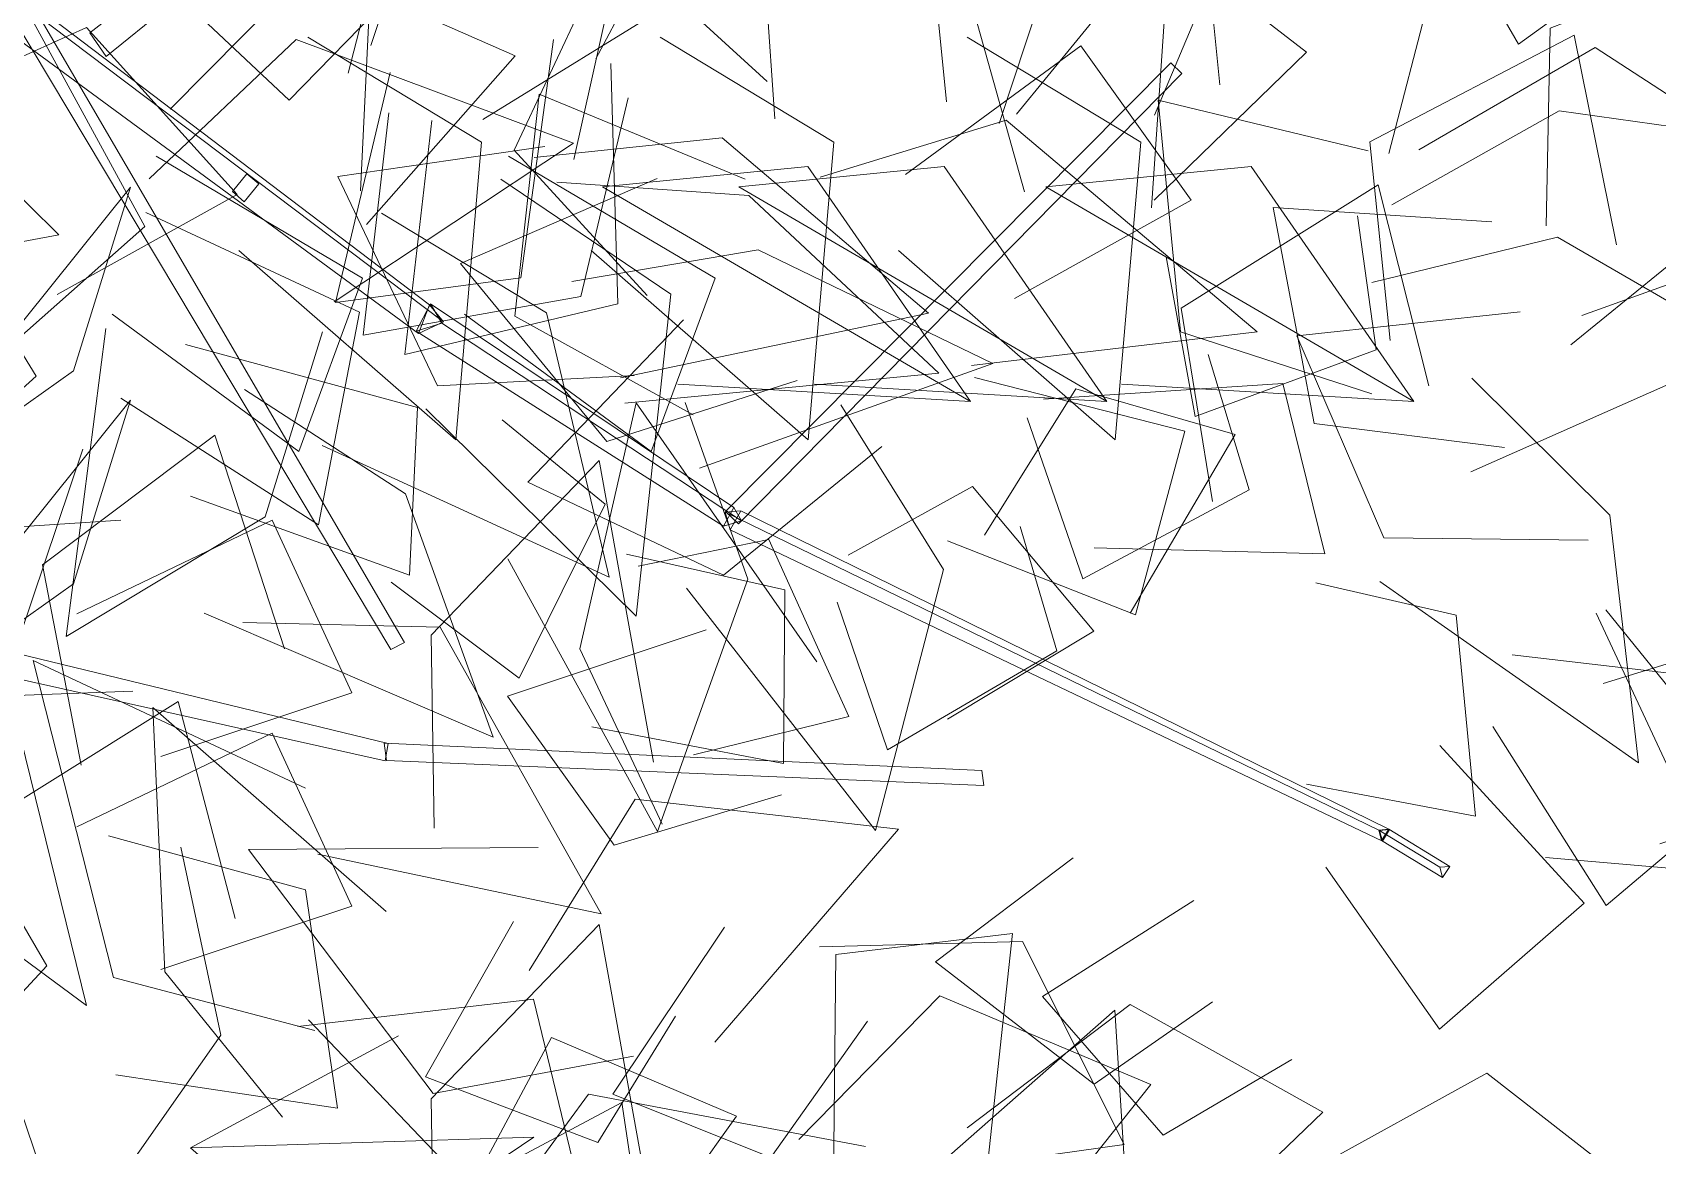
# Model space of a CAD drawing. Extents: x -191 to -12, y -149 to 43.
# Drawn here: x -90.3 to -38.1, y -107.7 to -71.9 of the extents above; entities that cross this region are included whole.
import ezdxf

# ---------------------------------------------------------------- set-up
doc = ezdxf.new("R2010")
doc.units = 0
doc.header["$LTSCALE"] = 96
doc.header["$MEASUREMENT"] = 0
doc.layers.add('A-FURN-MAIN-0', color=94, linetype='Continuous', lineweight=5)
doc.layers.add('A-FURN-MAIN-1', color=42, linetype='Continuous', lineweight=5)

msp = doc.modelspace()

# ---------------------------------------------------------------- linework, layer by layer
at = {"layer": 'A-FURN-MAIN-0'}
for points, invisible_edges in [([(-80.135, -73.225, 289.101), (-78.51, -66.971, 287.383), (-69.572, -62.795, 291.153)], 12), ([(-80.135, -73.225, 289.101), (-69.572, -62.795, 291.153), (-73.3, -71.594, 292.569)], 9), ([(-80.135, -73.225, 289.101), (-78.51, -66.971, 287.383), (-69.572, -62.795, 291.153)], 12), ([(-80.135, -73.225, 289.101), (-69.572, -62.795, 291.153), (-73.3, -71.594, 292.569)], 9), ([(-41.661, -63.297, 162.856), (-42.552, -72.293, 155.787), (-45.68, -66.864, 160.11)], 9), ([(-41.661, -63.297, 162.856), (-42.552, -72.293, 155.787), (-45.68, -66.864, 160.11)], 9), ([(-41.661, -63.297, 162.856), (-37.525, -68.661, 159.111), (-42.552, -72.293, 155.787)], 12), ([(-41.661, -63.297, 162.856), (-37.525, -68.661, 159.111), (-42.552, -72.293, 155.787)], 12), ([(-79.4, -72.34, 280.389), (-77.323, -66.066, 281.403), (-67.75, -64.462, 285.565)], 12), ([(-79.4, -72.34, 280.389), (-67.75, -64.462, 285.565), (-72.181, -72.771, 283.409)], 9), ([(-79.4, -72.34, 280.389), (-77.323, -66.066, 281.403), (-67.75, -64.462, 285.565)], 12), ([(-79.4, -72.34, 280.389), (-67.75, -64.462, 285.565), (-72.181, -72.771, 283.409)], 9), ([(-58.414, -77.035, 252.464), (-60.173, -70.763, 253.972), (-53.065, -64.418, 258.528)], 12), ([(-58.414, -77.035, 252.464), (-60.173, -70.763, 253.972), (-53.065, -64.418, 258.528)], 12), ([(-58.414, -77.035, 252.464), (-53.065, -64.418, 258.528), (-52.143, -73.599, 255.669)], 9), ([(-58.414, -77.035, 252.464), (-53.065, -64.418, 258.528), (-52.143, -73.599, 255.669)], 9), ([(-54.338, -77.55, 170.973), (-53.883, -70.951, 171.952), (-44.319, -66.568, 172.867)], 12), ([(-54.338, -77.55, 170.973), (-44.319, -66.568, 172.867), (-46.708, -75.807, 171.366)], 9), ([(-54.338, -77.55, 170.973), (-53.883, -70.951, 171.952), (-44.319, -66.568, 172.867)], 12), ([(-54.338, -77.55, 170.973), (-44.319, -66.568, 172.867), (-46.708, -75.807, 171.366)], 9), ([(-79.733, -77.004, 294.048), (-79.428, -70.588, 295.904), (-70.913, -67.183, 301.142)], 12), ([(-79.733, -77.004, 294.048), (-70.913, -67.183, 301.142), (-72.88, -75.997, 297.712)], 9), ([(-79.733, -77.004, 294.048), (-79.428, -70.588, 295.904), (-70.913, -67.183, 301.142)], 12), ([(-79.733, -77.004, 294.048), (-70.913, -67.183, 301.142), (-72.88, -75.997, 297.712)], 9), ([(-66.429, -74.694, 169.486), (-66.789, -69.378, 166.901), (-61.538, -67.77, 162.896)], 12), ([(-66.429, -74.694, 169.486), (-66.789, -69.378, 166.901), (-61.538, -67.77, 162.896)], 12), ([(-66.429, -74.694, 169.486), (-61.538, -67.77, 162.896), (-60.921, -74.15, 165.878)], 9), ([(-66.429, -74.694, 169.486), (-61.538, -67.77, 162.896), (-60.921, -74.15, 165.878)], 9), ([(-59.223, -74.846, 166.055), (-56.815, -67.499, 166.417), (-51.285, -67.581, 162.066)], 12), ([(-59.223, -74.846, 166.055), (-56.815, -67.499, 166.417), (-51.285, -67.581, 162.066)], 12), ([(-59.223, -74.846, 166.055), (-51.285, -67.581, 162.066), (-54.232, -74.574, 162.673)], 9), ([(-59.223, -74.846, 166.055), (-51.285, -67.581, 162.066), (-54.232, -74.574, 162.673)], 9), ([(-76.98, -68.932, 212.369), (-82.03, -74.098, 209.591), (-86.381, -70.002, 205.874)], 12), ([(-76.98, -68.932, 212.369), (-82.03, -74.098, 209.591), (-86.381, -70.002, 205.874)], 12), ([(-70.529, -80.373, 174.616), (-74.801, -75.706, 176.351), (-71.637, -68.961, 176.927)], 12), ([(-70.529, -80.373, 174.616), (-74.801, -75.706, 176.351), (-71.637, -68.961, 176.927)], 12), ([(-70.529, -80.373, 174.616), (-71.637, -68.961, 176.927), (-66.678, -73.492, 174.263)], 9), ([(-70.529, -80.373, 174.616), (-71.637, -68.961, 176.927), (-66.678, -73.492, 174.263)], 9), ([(-58.664, -74.544, 151.251), (-54.062, -68.913, 148.603), (-49.356, -72.551, 144.842)], 12), ([(-58.664, -74.544, 151.251), (-54.062, -68.913, 148.603), (-49.356, -72.551, 144.842)], 12), ([(-41.658, -78.131, 176.58), (-41.531, -71.781, 178.226), (-34.585, -69.112, 178.915)], 12), ([(-41.658, -78.131, 176.58), (-34.585, -69.112, 178.915), (-34.103, -75.854, 176.358)], 9), ([(-41.658, -78.131, 176.58), (-41.531, -71.781, 178.226), (-34.585, -69.112, 178.915)], 12), ([(-41.658, -78.131, 176.58), (-34.585, -69.112, 178.915), (-34.103, -75.854, 176.358)], 9), ([(-85.845, -74.384, 268.356), (-81.304, -69.791, 267.204), (-74.767, -72.674, 265.014)], 12), ([(-85.845, -74.384, 268.356), (-81.304, -69.791, 267.204), (-74.767, -72.674, 265.014)], 12), ([(-82.468, -71.635, 295.625), (-67.669, -69.697, 296.965), (-75.804, -74.714, 298.367)], 9), ([(-82.468, -71.635, 295.625), (-67.669, -69.697, 296.965), (-75.804, -74.714, 298.367)], 9), ([(-90.354, -71.381, 295.865), (-86.659, -78.15, 296.518), (-91.845, -82.746, 295.289)], 12), ([(-90.354, -71.381, 295.865), (-86.659, -78.15, 296.518), (-91.845, -82.746, 295.289)], 12), ([(-93.676, -74.089, 267.368), (-88.528, -71.766, 264.029), (-83.7, -77.122, 262.067)], 12), ([(-93.676, -74.089, 267.368), (-88.528, -71.766, 264.029), (-83.7, -77.122, 262.067)], 12), ([(-46.668, -81.817, 172.863), (-47.323, -75.438, 174.248), (-40.76, -72.011, 175.261)], 12), ([(-46.668, -81.817, 172.863), (-47.323, -75.438, 174.248), (-40.76, -72.011, 175.261)], 12), ([(-46.668, -81.817, 172.863), (-40.76, -72.011, 175.261), (-39.398, -78.747, 173.023)], 9), ([(-46.668, -81.817, 172.863), (-40.76, -72.011, 175.261), (-39.398, -78.747, 173.023)], 9), ([(-101.932, -74.314, 153.597), (-95.833, -72.109, 155.223), (-89.419, -78.425, 160.744)], 12), ([(-101.932, -74.314, 153.597), (-95.833, -72.109, 155.223), (-89.419, -78.425, 160.744)], 12), ([(-86.525, -76.627, 148.118), (-81.795, -72.15, 149.632), (-72.89, -75.48, 154.23)], 12), ([(-86.525, -76.627, 148.118), (-81.795, -72.15, 149.632), (-72.89, -75.48, 154.23)], 12), ([(-81.427, -72.078, 214.647), (-76.672, -85, 220.561), (-83.638, -78.927, 217.749)], 9), ([(-81.427, -72.078, 214.647), (-76.672, -85, 220.561), (-83.638, -78.927, 217.749)], 9), ([(-81.427, -72.078, 214.647), (-75.847, -75.446, 216.138), (-76.672, -85, 220.561)], 12), ([(-81.427, -72.078, 214.647), (-75.847, -75.446, 216.138), (-76.672, -85, 220.561)], 12), ([(-73.54, -72.143, 183.985), (-74.582, -79.806, 184.291), (-80.533, -80.597, 180.621)], 12), ([(-73.54, -72.143, 183.985), (-80.533, -80.597, 180.621), (-78.786, -73.21, 181.198)], 9), ([(-73.54, -72.143, 183.985), (-74.582, -79.806, 184.291), (-80.533, -80.597, 180.621)], 12), ([(-73.54, -72.143, 183.985), (-80.533, -80.597, 180.621), (-78.786, -73.21, 181.198)], 9), ([(-70.112, -72.078, 193.118), (-65.357, -85, 199.031), (-72.323, -78.927, 196.219)], 9), ([(-70.112, -72.078, 193.118), (-65.357, -85, 199.031), (-72.323, -78.927, 196.219)], 9), ([(-70.112, -72.078, 193.118), (-64.532, -75.446, 194.609), (-65.357, -85, 199.031)], 12), ([(-70.112, -72.078, 193.118), (-64.532, -75.446, 194.609), (-65.357, -85, 199.031)], 12), ([(-60.251, -72.078, 277.532), (-55.496, -85, 283.445), (-62.461, -78.927, 280.633)], 9), ([(-60.251, -72.078, 277.532), (-55.496, -85, 283.445), (-62.461, -78.927, 280.633)], 9), ([(-62.237, -76.481, 142.662), (-56.608, -72.347, 139.325), (-53.06, -77.312, 135.821)], 12), ([(-62.237, -76.481, 142.662), (-56.608, -72.347, 139.325), (-53.06, -77.312, 135.821)], 12), ([(-60.251, -72.078, 277.532), (-54.671, -75.446, 279.023), (-55.496, -85, 283.445)], 12), ([(-60.251, -72.078, 277.532), (-54.671, -75.446, 279.023), (-55.496, -85, 283.445)], 12), ([(-45.746, -75.695, 165.773), (-40.089, -72.404, 167.14), (-31.736, -77.835, 170.642)], 12), ([(-45.746, -75.695, 165.773), (-40.089, -72.404, 167.14), (-31.736, -77.835, 170.642)], 12), ([(-85.845, -74.384, 268.356), (-74.767, -72.674, 265.014), (-79.544, -78.085, 265.372)], 9), ([(-85.845, -74.384, 268.356), (-74.767, -72.674, 265.014), (-79.544, -78.085, 265.372)], 9), ([(-71.697, -72.919, 172.94), (-71.469, -80.639, 172.44), (-78.308, -82.263, 172.114)], 12), ([(-71.697, -72.919, 172.94), (-78.308, -82.263, 172.114), (-77.448, -74.748, 172.972)], 9), ([(-71.697, -72.919, 172.94), (-71.469, -80.639, 172.44), (-78.308, -82.263, 172.114)], 12), ([(-71.697, -72.919, 172.94), (-78.308, -82.263, 172.114), (-77.448, -74.748, 172.972)], 9), ([(-58.664, -74.544, 151.251), (-49.356, -72.551, 144.842), (-54.249, -77.313, 148.208)], 9), ([(-58.664, -74.544, 151.251), (-49.356, -72.551, 144.842), (-54.249, -77.313, 148.208)], 9), ([(-93.676, -74.089, 267.368), (-83.7, -77.122, 262.067), (-89.474, -80.336, 264.994)], 9), ([(-93.676, -74.089, 267.368), (-83.7, -77.122, 262.067), (-89.474, -80.336, 264.994)], 9), ([(-71.144, -74.022, 174.32), (-72.657, -80.404, 174.509), (-79.652, -81.648, 176.826)], 12), ([(-71.144, -74.022, 174.32), (-79.652, -81.648, 176.826), (-78.823, -74.508, 176.082)], 9), ([(-71.144, -74.022, 174.32), (-72.657, -80.404, 174.509), (-79.652, -81.648, 176.826)], 12), ([(-71.144, -74.022, 174.32), (-79.652, -81.648, 176.826), (-78.823, -74.508, 176.082)], 9), ([(-69.048, -84.202, 183.478), (-74.779, -81.033, 183.876), (-74.001, -73.906, 185.985)], 12), ([(-69.048, -84.202, 183.478), (-74.779, -81.033, 183.876), (-74.001, -73.906, 185.985)], 12), ([(-69.048, -84.202, 183.478), (-74.001, -73.906, 185.985), (-67.385, -76.632, 184.976)], 9), ([(-69.048, -84.202, 183.478), (-74.001, -73.906, 185.985), (-67.385, -76.632, 184.976)], 9), ([(-47.255, -83.528, 175.286), (-53.406, -81.533, 176.396), (-54.118, -74.098, 176.177)], 12), ([(-47.255, -83.528, 175.286), (-54.118, -74.098, 176.177), (-47.378, -75.72, 174.134)], 9), ([(-47.255, -83.528, 175.286), (-53.406, -81.533, 176.396), (-54.118, -74.098, 176.177)], 12), ([(-47.255, -83.528, 175.286), (-54.118, -74.098, 176.177), (-47.378, -75.72, 174.134)], 9), ([(-101.932, -74.314, 153.597), (-89.419, -78.425, 160.744), (-98.388, -80.073, 157.556)], 9), ([(-101.932, -74.314, 153.597), (-89.419, -78.425, 160.744), (-98.388, -80.073, 157.556)], 9), ([(-46.612, -77.459, 187.386), (-41.244, -74.442, 188.487), (-33.032, -75.589, 185.765)], 12), ([(-46.612, -77.459, 187.386), (-41.244, -74.442, 188.487), (-33.032, -75.589, 185.765)], 12), ([(-64.972, -76.572, 171.007), (-58.999, -74.74, 168.625), (-50.944, -81.541, 169.248)], 12), ([(-64.972, -76.572, 171.007), (-58.999, -74.74, 168.625), (-50.944, -81.541, 169.248)], 12), ([(-86.525, -76.627, 148.118), (-72.89, -75.48, 154.23), (-80.579, -80.573, 151.357)], 9), ([(-86.525, -76.627, 148.118), (-72.89, -75.48, 154.23), (-80.579, -80.573, 151.357)], 9), ([(-70.943, -82.934, 145.781), (-80.466, -76.548, 148.094), (-73.814, -75.589, 145.439)], 9), ([(-70.943, -82.934, 145.781), (-80.466, -76.548, 148.094), (-73.814, -75.589, 145.439)], 9), ([(-74.159, -75.942, 292.837), (-68.125, -75.311, 294.361), (-61.498, -80.935, 295.14)], 12), ([(-74.159, -75.942, 292.837), (-68.125, -75.311, 294.361), (-61.498, -80.935, 295.14)], 12), ([(-46.612, -77.459, 187.386), (-33.032, -75.589, 185.765), (-40.87, -81.95, 184.816)], 9), ([(-46.612, -77.459, 187.386), (-33.032, -75.589, 185.765), (-40.87, -81.95, 184.816)], 9), ([(-86.296, -75.89, 278.923), (-81.712, -85.383, 274.388), (-87.705, -80.97, 275.986)], 9), ([(-86.296, -75.89, 278.923), (-81.712, -85.383, 274.388), (-87.705, -80.97, 275.986)], 9), ([(-86.296, -75.89, 278.923), (-79.665, -79.81, 278.166), (-81.712, -85.383, 274.388)], 12), ([(-86.296, -75.89, 278.923), (-79.665, -79.81, 278.166), (-81.712, -85.383, 274.388)], 12), ([(-74.981, -75.89, 257.394), (-70.397, -85.383, 252.859), (-76.39, -80.97, 254.456)], 9), ([(-74.981, -75.89, 257.394), (-70.397, -85.383, 252.859), (-76.39, -80.97, 254.456)], 9), ([(-74.981, -75.89, 257.394), (-68.35, -79.81, 256.636), (-70.397, -85.383, 252.859)], 12), ([(-74.981, -75.89, 257.394), (-68.35, -79.81, 256.636), (-70.397, -85.383, 252.859)], 12), ([(-74.159, -75.942, 292.837), (-61.498, -80.935, 295.14), (-71.381, -83.016, 294.245)], 9), ([(-74.159, -75.942, 292.837), (-61.498, -80.935, 295.14), (-71.381, -83.016, 294.245)], 9), ([(-45.746, -75.695, 165.773), (-31.736, -77.835, 170.642), (-40.512, -81.017, 168.159)], 9), ([(-45.746, -75.695, 165.773), (-31.736, -77.835, 170.642), (-40.512, -81.017, 168.159)], 9), ([(-94.171, -76.396, 146.17), (-90.152, -82.964, 145.382), (-94.348, -86.721, 141.163)], 12), ([(-94.171, -76.396, 146.17), (-90.152, -82.964, 145.382), (-94.348, -86.721, 141.163)], 12), ([(-70.943, -82.934, 145.781), (-77.264, -83.274, 147.509), (-80.466, -76.548, 148.094)], 12), ([(-70.943, -82.934, 145.781), (-77.264, -83.274, 147.509), (-80.466, -76.548, 148.094)], 12), ([(-75.231, -76.629, 212.449), (-70.887, -90.668, 215.381), (-77.635, -84.009, 213.53)], 9), ([(-75.231, -76.629, 212.449), (-70.887, -90.668, 215.381), (-77.635, -84.009, 213.53)], 9), ([(-65.713, -83.103, 153.312), (-76.523, -79.337, 155.714), (-70.205, -76.615, 153.502)], 9), ([(-65.713, -83.103, 153.312), (-76.523, -79.337, 155.714), (-70.205, -76.615, 153.502)], 9), ([(-75.231, -76.629, 212.449), (-69.772, -80.324, 213.569), (-70.887, -90.668, 215.381)], 12), ([(-75.231, -76.629, 212.449), (-69.772, -80.324, 213.569), (-70.887, -90.668, 215.381)], 12), ([(-71.963, -76.875, 252.501), (-65.369, -76.223, 253.397), (-60.15, -83.775, 258.617)], 12), ([(-71.963, -76.875, 252.501), (-65.369, -76.223, 253.397), (-60.15, -83.775, 258.617)], 12), ([(-67.583, -76.875, 186.089), (-60.989, -76.223, 186.984), (-55.77, -83.775, 192.205)], 12), ([(-67.583, -76.875, 186.089), (-60.989, -76.223, 186.984), (-55.77, -83.775, 192.205)], 12), ([(-64.972, -76.572, 171.007), (-50.944, -81.541, 169.248), (-60.111, -82.621, 172.098)], 9), ([(-64.972, -76.572, 171.007), (-50.944, -81.541, 169.248), (-60.111, -82.621, 172.098)], 9), ([(-62.237, -76.481, 142.662), (-53.06, -77.312, 135.821), (-58.734, -80.471, 139.792)], 9), ([(-62.237, -76.481, 142.662), (-53.06, -77.312, 135.821), (-58.734, -80.471, 139.792)], 9), ([(-57.722, -76.875, 270.502), (-51.128, -76.223, 271.398), (-45.909, -83.775, 276.619)], 12), ([(-57.722, -76.875, 270.502), (-51.128, -76.223, 271.398), (-45.909, -83.775, 276.619)], 12), ([(-87.116, -76.889, 215.888), (-88.948, -82.784, 216.899), (-95.687, -87.557, 214.077)], 12), ([(-87.116, -76.889, 215.888), (-95.687, -87.557, 214.077), (-94.361, -77.537, 213.271)], 8), ([(-87.116, -76.889, 215.888), (-88.948, -82.784, 216.899), (-95.687, -87.557, 214.077)], 12), ([(-87.116, -76.889, 215.888), (-95.687, -87.557, 214.077), (-94.361, -77.537, 213.271)], 8), ([(-73.432, -76.734, 281.846), (-67.262, -77.154, 282.788), (-61.166, -82.866, 280.263)], 12), ([(-73.432, -76.734, 281.846), (-61.166, -82.866, 280.263), (-71.243, -83.828, 279.69)], 9), ([(-73.432, -76.734, 281.846), (-67.262, -77.154, 282.788), (-61.166, -82.866, 280.263)], 12), ([(-73.432, -76.734, 281.846), (-61.166, -82.866, 280.263), (-71.243, -83.828, 279.69)], 9), ([(-71.963, -76.875, 252.501), (-60.15, -83.775, 258.617), (-69.539, -83.215, 256.417)], 8), ([(-71.963, -76.875, 252.501), (-60.15, -83.775, 258.617), (-69.539, -83.215, 256.417)], 8), ([(-67.583, -76.875, 186.089), (-55.77, -83.775, 192.205), (-65.159, -83.215, 190.005)], 8), ([(-67.583, -76.875, 186.089), (-55.77, -83.775, 192.205), (-65.159, -83.215, 190.005)], 8), ([(-57.722, -76.875, 270.502), (-45.909, -83.775, 276.619), (-55.298, -83.215, 274.419)], 8), ([(-57.722, -76.875, 270.502), (-45.909, -83.775, 276.619), (-55.298, -83.215, 274.419)], 8), ([(-52.375, -86.984, 165.555), (-53.383, -80.774, 167.417), (-47.058, -76.816, 167.827)], 12), ([(-52.375, -86.984, 165.555), (-53.383, -80.774, 167.417), (-47.058, -76.816, 167.827)], 12), ([(-52.375, -86.984, 165.555), (-47.058, -76.816, 167.827), (-45.431, -83.269, 165.01)], 9), ([(-52.375, -86.984, 165.555), (-47.058, -76.816, 167.827), (-45.431, -83.269, 165.01)], 9), ([(-86.629, -77.704, 288.817), (-81.078, -87.734, 289.363), (-87.431, -83.667, 288.342)], 9), ([(-86.629, -77.704, 288.817), (-81.078, -87.734, 289.363), (-87.431, -83.667, 288.342)], 9), ([(-86.629, -77.704, 288.817), (-79.765, -80.901, 290.419), (-81.078, -87.734, 289.363)], 12), ([(-86.629, -77.704, 288.817), (-79.765, -80.901, 290.419), (-81.078, -87.734, 289.363)], 12), ([(-79.065, -77.725, 298.52), (-71.75, -89.416, 299.122), (-80.962, -85.182, 299.258)], 9), ([(-79.065, -77.725, 298.52), (-71.75, -89.416, 299.122), (-80.962, -85.182, 299.258)], 9), ([(-79.065, -77.725, 298.52), (-73.76, -80.927, 299.376), (-71.75, -89.416, 299.122)], 12), ([(-79.065, -77.725, 298.52), (-73.76, -80.927, 299.376), (-71.75, -89.416, 299.122)], 12), ([(-42.996, -85.251, 182.476), (-49.108, -84.478, 180.22), (-50.43, -77.544, 177.77)], 12), ([(-42.996, -85.251, 182.476), (-50.43, -77.544, 177.77), (-43.401, -78, 179.384)], 9), ([(-42.996, -85.251, 182.476), (-49.108, -84.478, 180.22), (-50.43, -77.544, 177.77)], 12), ([(-42.996, -85.251, 182.476), (-50.43, -77.544, 177.77), (-43.401, -78, 179.384)], 9), ([(-47.719, -77.814, 173.543), (-52.93, -84.26, 166.717), (-53.859, -79.125, 171.486)], 9), ([(-47.719, -77.814, 173.543), (-52.93, -84.26, 166.717), (-53.859, -79.125, 171.486)], 9), ([(-47.719, -77.814, 173.543), (-47.119, -82.116, 169.518), (-52.93, -84.26, 166.717)], 12), ([(-47.719, -77.814, 173.543), (-47.119, -82.116, 169.518), (-52.93, -84.26, 166.717)], 12), ([(-47.263, -79.948, 169.862), (-41.3, -78.492, 168.656), (-35.134, -82.07, 163.622)], 12), ([(-47.263, -79.948, 169.862), (-41.3, -78.492, 168.656), (-35.134, -82.07, 163.622)], 12), ([(-72.949, -79.92, 295.632), (-66.962, -78.904, 297.137), (-59.434, -82.556, 294.658)], 12), ([(-72.949, -79.92, 295.632), (-66.962, -78.904, 297.137), (-59.434, -82.556, 294.658)], 12), ([(-65.713, -83.103, 153.312), (-71.826, -85.056, 154.675), (-76.523, -79.337, 155.714)], 12), ([(-65.713, -83.103, 153.312), (-71.826, -85.056, 154.675), (-76.523, -79.337, 155.714)], 12), ([(-72.949, -79.92, 295.632), (-59.434, -82.556, 294.658), (-68.852, -85.918, 292.987)], 9), ([(-72.949, -79.92, 295.632), (-59.434, -82.556, 294.658), (-68.852, -85.918, 292.987)], 9), ([(-47.263, -79.948, 169.862), (-35.134, -82.07, 163.622), (-44.074, -86.028, 166.309)], 9), ([(-47.263, -79.948, 169.862), (-35.134, -82.07, 163.622), (-44.074, -86.028, 166.309)], 9), ([(-62.989, -85.215, 163.712), (-74.362, -86.363, 166.196), (-69.363, -81.148, 165.982)], 9), ([(-62.989, -85.215, 163.712), (-74.362, -86.363, 166.196), (-69.363, -81.148, 165.982)], 9), ([(-40.308, -88.232, 191.967), (-49.662, -81.669, 194.469), (-42.499, -80.899, 193.904)], 9), ([(-40.308, -88.232, 191.967), (-49.662, -81.669, 194.469), (-42.499, -80.899, 193.904)], 9), ([(-80.95, -81.533, 211.918), (-89.183, -91.319, 206.721), (-87.911, -81.429, 208.559)], 9), ([(-80.95, -81.533, 211.918), (-89.183, -91.319, 206.721), (-87.911, -81.429, 208.559)], 9), ([(-80.95, -81.533, 211.918), (-82.796, -87.474, 211.257), (-89.183, -91.319, 206.721)], 12), ([(-80.95, -81.533, 211.918), (-82.796, -87.474, 211.257), (-89.183, -91.319, 206.721)], 12), ([(-40.308, -88.232, 191.967), (-46.869, -88.151, 192.014), (-49.662, -81.669, 194.469)], 12), ([(-40.308, -88.232, 191.967), (-46.869, -88.151, 192.014), (-49.662, -81.669, 194.469)], 12), ([(-85.355, -81.947, 291.544), (-77.899, -83.966, 291.052), (-78.162, -89.356, 286.536)], 12), ([(-85.355, -81.947, 291.544), (-78.162, -89.356, 286.536), (-85.191, -86.81, 287.973)], 9), ([(-85.355, -81.947, 291.544), (-77.899, -83.966, 291.052), (-78.162, -89.356, 286.536)], 12), ([(-85.355, -81.947, 291.544), (-78.162, -89.356, 286.536), (-85.191, -86.81, 287.973)], 9), ([(-52.511, -82.264, 169.441), (-56.543, -89.468, 162.575), (-58.327, -84.301, 167.058)], 9), ([(-52.511, -82.264, 169.441), (-56.543, -89.468, 162.575), (-58.327, -84.301, 167.058)], 9), ([(-52.511, -82.264, 169.441), (-51.192, -86.613, 165.644), (-56.543, -89.468, 162.575)], 12), ([(-52.511, -82.264, 169.441), (-51.192, -86.613, 165.644), (-56.543, -89.468, 162.575)], 12), ([(-83.454, -83.391, 149.483), (-75.479, -94.549, 147.921), (-84.752, -90.57, 146.927)], 9), ([(-83.454, -83.391, 149.483), (-75.479, -94.549, 147.921), (-84.752, -90.57, 146.927)], 9), ([(-83.454, -83.391, 149.483), (-78.292, -86.738, 150.612), (-75.479, -94.549, 147.921)], 12), ([(-83.454, -83.391, 149.483), (-78.292, -86.738, 150.612), (-75.479, -94.549, 147.921)], 12), ([(-60.022, -83.004, 171.475), (-54.852, -90.624, 164.627), (-60.887, -88.244, 168.61)], 9), ([(-60.022, -83.004, 171.475), (-54.852, -90.624, 164.627), (-60.887, -88.244, 168.61)], 9), ([(-60.022, -83.004, 171.475), (-53.262, -84.729, 168.125), (-54.852, -90.624, 164.627)], 12), ([(-60.022, -83.004, 171.475), (-53.262, -84.729, 168.125), (-54.852, -90.624, 164.627)], 12), ([(-59.695, -88.066, 158.509), (-56.764, -83.371, 156.403), (-51.651, -84.839, 152.172)], 12), ([(-59.695, -88.066, 158.509), (-56.764, -83.371, 156.403), (-51.651, -84.839, 152.172)], 12), ([(-57.801, -83.701, 184.132), (-50.121, -83.198, 183.312), (-48.763, -88.668, 179.097)], 12), ([(-57.801, -83.701, 184.132), (-50.121, -83.198, 183.312), (-48.763, -88.668, 179.097)], 12), ([(-44.046, -83.029, 166.374), (-38.7, -95.38, 163.306), (-46.996, -89.554, 163.463)], 9), ([(-44.046, -83.029, 166.374), (-38.7, -95.38, 163.306), (-46.996, -89.554, 163.463)], 9), ([(-44.046, -83.029, 166.374), (-39.616, -87.428, 166.781), (-38.7, -95.38, 163.306)], 12), ([(-44.046, -83.029, 166.374), (-39.616, -87.428, 166.781), (-38.7, -95.38, 163.306)], 12), ([(-87.116, -83.732, 239.23), (-88.948, -89.627, 240.241), (-95.687, -94.4, 237.419)], 12), ([(-87.116, -83.732, 239.23), (-95.687, -94.4, 237.419), (-94.361, -84.381, 236.613)], 8), ([(-87.116, -83.732, 239.23), (-88.948, -89.627, 240.241), (-95.687, -94.4, 237.419)], 12), ([(-87.116, -83.732, 239.23), (-95.687, -94.4, 237.419), (-94.361, -84.381, 236.613)], 8), ([(-69.306, -83.81, 188.533), (-70.202, -97.581, 188.852), (-75.005, -88.829, 187.086)], 9), ([(-69.306, -83.81, 188.533), (-70.202, -97.581, 188.852), (-75.005, -88.829, 187.086)], 9), ([(-70.047, -97.352, 215.511), (-72.694, -91.72, 216.149), (-70.877, -83.819, 212.92)], 12), ([(-70.047, -97.352, 215.511), (-72.694, -91.72, 216.149), (-70.877, -83.819, 212.92)], 12), ([(-70.047, -97.352, 215.511), (-70.877, -83.819, 212.92), (-65.08, -92.134, 212.709)], 9), ([(-70.047, -97.352, 215.511), (-70.877, -83.819, 212.92), (-65.08, -92.134, 212.709)], 9), ([(-69.306, -83.81, 188.533), (-67.291, -89.475, 190.259), (-70.202, -97.581, 188.852)], 12), ([(-69.306, -83.81, 188.533), (-67.291, -89.475, 190.259), (-70.202, -97.581, 188.852)], 12), ([(-64.312, -83.881, 172.79), (-63.192, -97.549, 171.214), (-69.266, -89.769, 173.533)], 9), ([(-64.312, -83.881, 172.79), (-63.192, -97.549, 171.214), (-69.266, -89.769, 173.533)], 9), ([(-64.312, -83.881, 172.79), (-61.009, -89.174, 172.326), (-63.192, -97.549, 171.214)], 12), ([(-64.312, -83.881, 172.79), (-61.009, -89.174, 172.326), (-63.192, -97.549, 171.214)], 12), ([(-57.801, -83.701, 184.132), (-48.763, -88.668, 179.097), (-56.178, -88.471, 180.809)], 9), ([(-57.801, -83.701, 184.132), (-48.763, -88.668, 179.097), (-56.178, -88.471, 180.809)], 9), ([(-75.189, -84.367, 171.718), (-74.642, -92.656, 164.915), (-78.751, -89.581, 169.776)], 9), ([(-75.189, -84.367, 171.718), (-74.642, -92.656, 164.915), (-78.751, -89.581, 169.776)], 9), ([(-75.189, -84.367, 171.718), (-71.876, -87.066, 167.618), (-74.642, -92.656, 164.915)], 12), ([(-75.189, -84.367, 171.718), (-71.876, -87.066, 167.618), (-74.642, -92.656, 164.915)], 12), ([(-88.646, -85.305, 268.12), (-98.032, -91.636, 266.242), (-94.67, -85.009, 267.895)], 9), ([(-88.646, -85.305, 268.12), (-98.032, -91.636, 266.242), (-94.67, -85.009, 267.895)], 9), ([(-88.699, -95.452, 154.965), (-89.946, -89.019, 154.625), (-84.417, -84.852, 157.437)], 12), ([(-88.699, -95.452, 154.965), (-89.946, -89.019, 154.625), (-84.417, -84.852, 157.437)], 12), ([(-88.699, -95.452, 154.965), (-84.417, -84.852, 157.437), (-82.172, -91.72, 157.369)], 9), ([(-88.699, -95.452, 154.965), (-84.417, -84.852, 157.437), (-82.172, -91.72, 157.369)], 9), ([(-59.695, -88.066, 158.509), (-51.651, -84.839, 152.172), (-55.022, -90.572, 154.568)], 9), ([(-59.695, -88.066, 158.509), (-51.651, -84.839, 152.172), (-55.022, -90.572, 154.568)], 9), ([(-88.646, -85.305, 268.12), (-91.076, -92.536, 266.814), (-98.032, -91.636, 266.242)], 12), ([(-88.646, -85.305, 268.12), (-91.076, -92.536, 266.814), (-98.032, -91.636, 266.242)], 12), ([(-62.989, -85.215, 163.712), (-68.074, -89.355, 163.486), (-74.362, -86.363, 166.196)], 12), ([(-62.989, -85.215, 163.712), (-68.074, -89.355, 163.486), (-74.362, -86.363, 166.196)], 12), ([(-77.364, -97.472, 211.379), (-77.467, -91.279, 210.505), (-72.073, -85.672, 206.552)], 12), ([(-77.364, -97.472, 211.379), (-77.467, -91.279, 210.505), (-72.073, -85.672, 206.552)], 12), ([(-77.364, -97.472, 211.379), (-72.073, -85.672, 206.552), (-70.329, -95.362, 208.971)], 9), ([(-77.364, -97.472, 211.379), (-72.073, -85.672, 206.552), (-70.329, -95.362, 208.971)], 9), ([(-64.076, -88.711, 149.859), (-60.082, -86.508, 146.081), (-56.188, -91.145, 142.992)], 12), ([(-64.076, -88.711, 149.859), (-60.082, -86.508, 146.081), (-56.188, -91.145, 142.992)], 12), ([(-87.044, -93.076, 177.425), (-93.864, -88.005, 170.863), (-87.435, -87.585, 173.772)], 9), ([(-87.044, -93.076, 177.425), (-93.864, -88.005, 170.863), (-87.435, -87.585, 173.772)], 9), ([(-88.846, -90.588, 224.329), (-82.573, -87.58, 220.937), (-80.015, -93.135, 217.457)], 12), ([(-88.846, -90.588, 224.329), (-82.573, -87.58, 220.937), (-80.015, -93.135, 217.457)], 12), ([(-35.854, -87.36, 173.698), (-37.273, -96.533, 166.949), (-40.051, -90.575, 170.786)], 9), ([(-35.854, -87.36, 173.698), (-37.273, -96.533, 166.949), (-40.051, -90.575, 170.786)], 9), ([(-87.044, -93.076, 177.425), (-92.396, -93.274, 174.9), (-93.864, -88.005, 170.863)], 12), ([(-87.044, -93.076, 177.425), (-92.396, -93.274, 174.9), (-93.864, -88.005, 170.863)], 12), ([(-58.552, -87.785, 162.861), (-62.811, -94.956, 156.099), (-64.432, -90.221, 161.09)], 9), ([(-58.552, -87.785, 162.861), (-62.811, -94.956, 156.099), (-64.432, -90.221, 161.09)], 9), ([(-58.552, -87.785, 162.861), (-57.37, -91.786, 158.659), (-62.811, -94.956, 156.099)], 12), ([(-58.552, -87.785, 162.861), (-57.37, -91.786, 158.659), (-62.811, -94.956, 156.099)], 12), ([(-71.19, -88.681, 178.852), (-66.153, -95.405, 172.165), (-72.31, -94.22, 175.429)], 9), ([(-71.19, -88.681, 178.852), (-66.153, -95.405, 172.165), (-72.31, -94.22, 175.429)], 9), ([(-71.19, -88.681, 178.852), (-66.105, -89.819, 176.038), (-66.153, -95.405, 172.165)], 12), ([(-71.19, -88.681, 178.852), (-66.105, -89.819, 176.038), (-66.153, -95.405, 172.165)], 12), ([(-70.814, -89.064, 142.871), (-66.62, -88.21, 138.777), (-64.055, -93.891, 136.066)], 12), ([(-70.814, -89.064, 142.871), (-66.62, -88.21, 138.777), (-64.055, -93.891, 136.066)], 12), ([(-70.814, -89.064, 142.871), (-64.055, -93.891, 136.066), (-69.044, -95.123, 140.92)], 9), ([(-70.814, -89.064, 142.871), (-64.055, -93.891, 136.066), (-69.044, -95.123, 140.92)], 9), ([(-64.076, -88.711, 149.859), (-56.188, -91.145, 142.992), (-60.889, -93.973, 147.45)], 9), ([(-64.076, -88.711, 149.859), (-56.188, -91.145, 142.992), (-60.889, -93.973, 147.45)], 9), ([(-49.053, -89.602, 172.85), (-43.929, -97.095, 167.114), (-49.358, -96.067, 171.524)], 9), ([(-49.053, -89.602, 172.85), (-43.929, -97.095, 167.114), (-49.358, -96.067, 171.524)], 9), ([(-49.053, -89.602, 172.85), (-44.552, -90.637, 169.143), (-43.929, -97.095, 167.114)], 12), ([(-49.053, -89.602, 172.85), (-44.552, -90.637, 169.143), (-43.929, -97.095, 167.114)], 12), ([(-96.36, -90.402, 270.545), (-90.986, -93.21, 267.726), (-88.534, -103.177, 270.209)], 12), ([(-96.36, -90.402, 270.545), (-88.534, -103.177, 270.209), (-95.9, -97.733, 273.276)], 9), ([(-96.36, -90.402, 270.545), (-90.986, -93.21, 267.726), (-88.534, -103.177, 270.209)], 12), ([(-96.36, -90.402, 270.545), (-88.534, -103.177, 270.209), (-95.9, -97.733, 273.276)], 9), ([(-88.846, -90.588, 224.329), (-80.015, -93.135, 217.457), (-86.151, -95.173, 221.475)], 9), ([(-88.846, -90.588, 224.329), (-80.015, -93.135, 217.457), (-86.151, -95.173, 221.475)], 9), ([(-39.742, -90.46, 170.741), (-39.728, -99.961, 164.305), (-43.371, -94.208, 167.707)], 9), ([(-39.742, -90.46, 170.741), (-39.728, -99.961, 164.305), (-43.371, -94.208, 167.707)], 9), ([(-39.742, -90.46, 170.741), (-35.185, -96.109, 168.052), (-39.728, -99.961, 164.305)], 12), ([(-39.742, -90.46, 170.741), (-35.185, -96.109, 168.052), (-39.728, -99.961, 164.305)], 12), ([(-83.514, -90.873, 265.89), (-77.171, -91.021, 263.782), (-72.001, -100.23, 263.778)], 12), ([(-83.514, -90.873, 265.89), (-72.001, -100.23, 263.778), (-81.1, -98.311, 266.395)], 9), ([(-83.514, -90.873, 265.89), (-77.171, -91.021, 263.782), (-72.001, -100.23, 263.778)], 12), ([(-83.514, -90.873, 265.89), (-72.001, -100.23, 263.778), (-81.1, -98.311, 266.395)], 9), ([(-66.217, -96.402, 170.468), (-75.013, -93.236, 165.186), (-68.63, -91.102, 167.347)], 9), ([(-66.217, -96.402, 170.468), (-75.013, -93.236, 165.186), (-68.63, -91.102, 167.347)], 9), ([(-39.827, -92.831, 187), (-34.663, -91.243, 184.575), (-31.859, -95.894, 180.487)], 12), ([(-39.827, -92.831, 187), (-34.663, -91.243, 184.575), (-31.859, -95.894, 180.487)], 12), ([(-81.198, -103.978, 211.541), (-87.662, -102.271, 211.653), (-90.241, -92.093, 212.786)], 12), ([(-81.198, -103.978, 211.541), (-90.241, -92.093, 212.786), (-81.503, -96.189, 212.35)], 9), ([(-81.198, -103.978, 211.541), (-87.662, -102.271, 211.653), (-90.241, -92.093, 212.786)], 12), ([(-81.198, -103.978, 211.541), (-90.241, -92.093, 212.786), (-81.503, -96.189, 212.35)], 9), ([(-42.747, -91.91, 181.188), (-36.942, -92.593, 180.237), (-34.733, -99.018, 180.457)], 12), ([(-42.747, -91.91, 181.188), (-34.733, -99.018, 180.457), (-41.681, -98.416, 181.609)], 9), ([(-42.747, -91.91, 181.188), (-36.942, -92.593, 180.237), (-34.733, -99.018, 180.457)], 12), ([(-42.747, -91.91, 181.188), (-34.733, -99.018, 180.457), (-41.681, -98.416, 181.609)], 9), ([(-39.827, -92.831, 187), (-31.859, -95.894, 180.487), (-38.013, -97.976, 183.273)], 9), ([(-39.827, -92.831, 187), (-31.859, -95.894, 180.487), (-38.013, -97.976, 183.273)], 9), ([(-66.217, -96.402, 170.468), (-71.589, -98.028, 168.58), (-75.013, -93.236, 165.186)], 12), ([(-66.217, -96.402, 170.468), (-71.589, -98.028, 168.58), (-75.013, -93.236, 165.186)], 12), ([(-90.669, -103.648, 158.038), (-91.571, -97.15, 158.062), (-85.594, -93.411, 160.538)], 12), ([(-90.669, -103.648, 158.038), (-91.571, -97.15, 158.062), (-85.594, -93.411, 160.538)], 12), ([(-90.669, -103.648, 158.038), (-85.594, -93.411, 160.538), (-83.758, -100.381, 160.004)], 9), ([(-90.669, -103.648, 158.038), (-85.594, -93.411, 160.538), (-83.758, -100.381, 160.004)], 9), ([(-82.236, -106.76, 216.45), (-86.021, -102.088, 218.176), (-86.402, -93.603, 216.174)], 12), ([(-82.236, -106.76, 216.45), (-86.402, -93.603, 216.174), (-78.909, -100.148, 214.22)], 9), ([(-82.236, -106.76, 216.45), (-86.021, -102.088, 218.176), (-86.402, -93.603, 216.174)], 12), ([(-82.236, -106.76, 216.45), (-86.402, -93.603, 216.174), (-78.909, -100.148, 214.22)], 9), ([(-88.846, -97.432, 247.671), (-82.573, -94.424, 244.279), (-80.015, -99.979, 240.798)], 12), ([(-88.846, -97.432, 247.671), (-82.573, -94.424, 244.279), (-80.015, -99.979, 240.798)], 12), ([(-45.073, -94.827, 162.041), (-45.086, -103.933, 155.056), (-48.733, -98.728, 159.246)], 9), ([(-45.073, -94.827, 162.041), (-45.086, -103.933, 155.056), (-48.733, -98.728, 159.246)], 9), ([(-45.073, -94.827, 162.041), (-40.44, -99.882, 158.451), (-45.086, -103.933, 155.056)], 12), ([(-45.073, -94.827, 162.041), (-40.44, -99.882, 158.451), (-45.086, -103.933, 155.056)], 12), ([(-74.318, -102.049, 160.718), (-70.919, -96.55, 162.424), (-62.46, -97.505, 168.673)], 12), ([(-74.318, -102.049, 160.718), (-70.919, -96.55, 162.424), (-62.46, -97.505, 168.673)], 12), ([(-92.623, -97.077, 149.672), (-89.809, -101.9, 147.701), (-93.397, -105.77, 143.417)], 12), ([(-92.623, -97.077, 149.672), (-89.809, -101.9, 147.701), (-93.397, -105.77, 143.417)], 12), ([(-88.846, -97.432, 247.671), (-80.015, -99.979, 240.798), (-86.151, -102.016, 244.817)], 9), ([(-88.846, -97.432, 247.671), (-80.015, -99.979, 240.798), (-86.151, -102.016, 244.817)], 9), ([(-74.318, -102.049, 160.718), (-62.46, -97.505, 168.673), (-68.353, -104.35, 165.248)], 9), ([(-74.318, -102.049, 160.718), (-62.46, -97.505, 168.673), (-68.353, -104.35, 165.248)], 9), ([(-85.506, -98.088, 266.903), (-89.105, -111.074, 263.912), (-92.218, -101.921, 266.967)], 9), ([(-85.506, -98.088, 266.903), (-89.105, -111.074, 263.912), (-92.218, -101.921, 266.967)], 9), ([(-85.506, -98.088, 266.903), (-84.217, -104.13, 265.923), (-89.105, -111.074, 263.912)], 12), ([(-85.506, -98.088, 266.903), (-84.217, -104.13, 265.923), (-89.105, -111.074, 263.912)], 12), ([(-87.827, -97.722, 182.309), (-81.501, -99.456, 182.446), (-80.476, -106.468, 184.814)], 12), ([(-87.827, -97.722, 182.309), (-80.476, -106.468, 184.814), (-87.591, -105.398, 184.137)], 9), ([(-87.827, -97.722, 182.309), (-81.501, -99.456, 182.446), (-80.476, -106.468, 184.814)], 12), ([(-87.827, -97.722, 182.309), (-80.476, -106.468, 184.814), (-87.591, -105.398, 184.137)], 9), ([(-70.973, -104.8, 214.664), (-83.331, -98.164, 219.938), (-74.031, -98.094, 217.327)], 9), ([(-70.973, -104.8, 214.664), (-83.331, -98.164, 219.938), (-74.031, -98.094, 217.327)], 9), ([(-70.973, -104.8, 214.664), (-77.396, -106.001, 216.08), (-83.331, -98.164, 219.938)], 12), ([(-70.973, -104.8, 214.664), (-77.396, -106.001, 216.08), (-83.331, -98.164, 219.938)], 12), ([(-52.376, -103.054, 177.192), (-61.267, -101.767, 171.31), (-56.85, -98.426, 175.703)], 9), ([(-52.376, -103.054, 177.192), (-61.267, -101.767, 171.31), (-56.85, -98.426, 175.703)], 9), ([(-49.83, -104.907, 182.746), (-57.839, -102.887, 175.886), (-52.978, -99.797, 179.984)], 9), ([(-49.83, -104.907, 182.746), (-57.839, -102.887, 175.886), (-52.978, -99.797, 179.984)], 9), ([(-69.621, -103.51, 147.631), (-77.644, -105.461, 140.767), (-74.821, -100.477, 144.909)], 9), ([(-69.621, -103.51, 147.631), (-77.644, -105.461, 140.767), (-74.821, -100.477, 144.909)], 9), ([(-77.364, -112.367, 202.928), (-77.467, -106.174, 202.053), (-72.073, -100.566, 198.1)], 12), ([(-77.364, -112.367, 202.928), (-77.467, -106.174, 202.053), (-72.073, -100.566, 198.1)], 12), ([(-77.364, -112.367, 202.928), (-72.073, -100.566, 198.1), (-70.329, -110.257, 200.519)], 9), ([(-77.364, -112.367, 202.928), (-72.073, -100.566, 198.1), (-70.329, -110.257, 200.519)], 9), ([(-63.453, -103.674, 155.34), (-71.629, -106.022, 148.787), (-68.045, -100.655, 151.673)], 9), ([(-63.453, -103.674, 155.34), (-71.629, -106.022, 148.787), (-68.045, -100.655, 151.673)], 9), ([(-64.991, -101.289, 175.015), (-58.475, -101.12, 174.266), (-55.207, -107.634, 175.918)], 12), ([(-64.991, -101.289, 175.015), (-58.475, -101.12, 174.266), (-55.207, -107.634, 175.918)], 12), ([(-64.548, -109.153, 213.222), (-64.467, -101.532, 211.871), (-58.798, -100.86, 207.757)], 12), ([(-64.548, -109.153, 213.222), (-58.798, -100.86, 207.757), (-59.582, -108.105, 209.955)], 9), ([(-64.548, -109.153, 213.222), (-64.467, -101.532, 211.871), (-58.798, -100.86, 207.757)], 12), ([(-64.548, -109.153, 213.222), (-58.798, -100.86, 207.757), (-59.582, -108.105, 209.955)], 9), ([(-64.991, -101.289, 175.015), (-55.207, -107.634, 175.918), (-62.359, -108.641, 176.169)], 9), ([(-64.991, -101.289, 175.015), (-55.207, -107.634, 175.918), (-62.359, -108.641, 176.169)], 9), ([(-52.376, -103.054, 177.192), (-56.171, -105.699, 173.495), (-61.267, -101.767, 171.31)], 12), ([(-52.376, -103.054, 177.192), (-56.171, -105.699, 173.495), (-61.267, -101.767, 171.31)], 12), ([(-81.744, -103.845, 224.577), (-74.182, -102.974, 223.181), (-72.826, -108.527, 219.077)], 12), ([(-81.744, -103.845, 224.577), (-74.182, -102.974, 223.181), (-72.826, -108.527, 219.077)], 12), ([(-65.658, -107.48, 151.451), (-61.131, -102.858, 152.542), (-54.358, -105.709, 153.9)], 12), ([(-65.658, -107.48, 151.451), (-61.131, -102.858, 152.542), (-54.358, -105.709, 153.9)], 12), ([(-61.573, -116.424, 213.129), (-63.169, -110.054, 214.389), (-55.516, -103.317, 217.139)], 12), ([(-61.573, -116.424, 213.129), (-63.169, -110.054, 214.389), (-55.516, -103.317, 217.139)], 12), ([(-61.573, -116.424, 213.129), (-55.516, -103.317, 217.139), (-54.917, -112.703, 214.933)], 9), ([(-61.573, -116.424, 213.129), (-55.516, -103.317, 217.139), (-54.917, -112.703, 214.933)], 9), ([(-60.248, -107.104, 160.24), (-55.018, -103.143, 160.359), (-48.834, -106.593, 162.745)], 12), ([(-60.248, -107.104, 160.24), (-55.018, -103.143, 160.359), (-48.834, -106.593, 162.745)], 12), ([(-49.83, -104.907, 182.746), (-53.955, -107.332, 179.258), (-57.839, -102.887, 175.886)], 12), ([(-49.83, -104.907, 182.746), (-53.955, -107.332, 179.258), (-57.839, -102.887, 175.886)], 12), ([(-81.4, -103.632, 157.61), (-78.63, -114.105, 153.824), (-83.421, -108.203, 154.227)], 9), ([(-81.4, -103.632, 157.61), (-78.63, -114.105, 153.824), (-83.421, -108.203, 154.227)], 9), ([(-81.4, -103.632, 157.61), (-76.07, -109.214, 158.187), (-78.63, -114.105, 153.824)], 12), ([(-81.4, -103.632, 157.61), (-76.07, -109.214, 158.187), (-78.63, -114.105, 153.824)], 12), ([(-69.621, -103.51, 147.631), (-72.111, -107.567, 144.107), (-77.644, -105.461, 140.767)], 12), ([(-69.621, -103.51, 147.631), (-72.111, -107.567, 144.107), (-77.644, -105.461, 140.767)], 12), ([(-63.453, -103.674, 155.34), (-66.558, -108.05, 152.834), (-71.629, -106.022, 148.787)], 12), ([(-63.453, -103.674, 155.34), (-66.558, -108.05, 152.834), (-71.629, -106.022, 148.787)], 12), ([(-74.171, -107.398, 177.379), (-85.197, -107.748, 174.216), (-78.51, -104.147, 174.727)], 8), ([(-74.171, -107.398, 177.379), (-85.197, -107.748, 174.216), (-78.51, -104.147, 174.727)], 8), ([(-81.744, -103.845, 224.577), (-72.826, -108.527, 219.077), (-80.101, -108.651, 221.317)], 9), ([(-81.744, -103.845, 224.577), (-72.826, -108.527, 219.077), (-80.101, -108.651, 221.317)], 9), ([(-77.057, -110.656, 212.287), (-73.601, -104.195, 209.796), (-67.658, -106.726, 207.005)], 12), ([(-77.057, -110.656, 212.287), (-73.601, -104.195, 209.796), (-67.658, -106.726, 207.005)], 12), ([(-49.226, -108.474, 179.792), (-43.568, -105.346, 180.905), (-37.671, -109.935, 180.865)], 12), ([(-49.226, -108.474, 179.792), (-43.568, -105.346, 180.905), (-37.671, -109.935, 180.865)], 12), ([(-65.658, -107.48, 151.451), (-54.358, -105.709, 153.9), (-58.703, -111.171, 152.024)], 9), ([(-65.658, -107.48, 151.451), (-54.358, -105.709, 153.9), (-58.703, -111.171, 152.024)], 9), ([(-74.448, -116.423, 211.9), (-76.252, -108.897, 211.815), (-71.341, -106.289, 207.502)], 12), ([(-74.448, -116.423, 211.9), (-76.252, -108.897, 211.815), (-71.341, -106.289, 207.502)], 12), ([(-76.25, -111.251, 162.243), (-72.409, -106.023, 163.859), (-63.514, -107.703, 169.299)], 12), ([(-76.25, -111.251, 162.243), (-72.409, -106.023, 163.859), (-63.514, -107.703, 169.299)], 12), ([(-74.448, -116.423, 211.9), (-71.341, -106.289, 207.502), (-70.216, -113.747, 208.529)], 9), ([(-74.448, -116.423, 211.9), (-71.341, -106.289, 207.502), (-70.216, -113.747, 208.529)], 9), ([(-77.057, -110.656, 212.287), (-67.658, -106.726, 207.005), (-71.706, -112.384, 210.095)], 9), ([(-77.057, -110.656, 212.287), (-67.658, -106.726, 207.005), (-71.706, -112.384, 210.095)], 9), ([(-60.248, -107.104, 160.24), (-48.834, -106.593, 162.745), (-54.018, -111.585, 162.089)], 9), ([(-60.248, -107.104, 160.24), (-48.834, -106.593, 162.745), (-54.018, -111.585, 162.089)], 9), ([(-74.171, -107.398, 177.379), (-80.579, -111.725, 177.734), (-85.197, -107.748, 174.216)], 12), ([(-74.171, -107.398, 177.379), (-80.579, -111.725, 177.734), (-85.197, -107.748, 174.216)], 12)]:
    msp.add_3dface(points, dxfattribs=dict(at, invisible_edges=invisible_edges))
at = {"layer": 'A-FURN-MAIN-1'}
for points in [[(-99.237, -55.677, 154.342), (-100.068, -56.091, 154.454), (-78.762, -91.739, 178.772), (-78.318, -91.518, 178.712)], [(-99.237, -55.677, 154.342), (-100.068, -56.091, 154.454), (-78.762, -91.739, 178.772), (-78.318, -91.518, 178.712)], [(-108.926, -58.757, 116.392), (-108.364, -57.272, 116.766), (-77.519, -80.672, 153.156), (-77.868, -81.594, 152.924)], [(-108.926, -58.757, 116.392), (-108.364, -57.272, 116.766), (-77.519, -80.672, 153.156), (-77.868, -81.594, 152.924)], [(-108.364, -57.272, 116.766), (-107.637, -58.148, 115.6), (-77.068, -81.216, 152.432), (-77.519, -80.672, 153.156)], [(-108.364, -57.272, 116.766), (-107.637, -58.148, 115.6), (-77.068, -81.216, 152.432), (-77.519, -80.672, 153.156)], [(-107.637, -58.148, 115.6), (-108.926, -58.757, 116.392), (-77.868, -81.594, 152.924), (-77.068, -81.216, 152.432)], [(-107.637, -58.148, 115.6), (-108.926, -58.757, 116.392), (-77.868, -81.594, 152.924), (-77.068, -81.216, 152.432)], [(-88.431, -71.934, 140.093), (-87.9, -72.697, 140.195), (-70.268, -58.423, 158.355), (-70.555, -58.011, 158.3)], [(-88.431, -71.934, 140.093), (-87.9, -72.697, 140.195), (-70.268, -58.423, 158.355), (-70.555, -58.011, 158.3)], [(-68.008, -87.303, 163.165), (-67.593, -87.703, 163.207), (-53.359, -73.238, 176.133), (-53.718, -72.893, 176.098)], [(-68.008, -87.303, 163.165), (-67.593, -87.703, 163.207), (-53.359, -73.238, 176.133), (-53.718, -72.893, 176.098)], [(-83.002, -76.787, 146.81), (-83.384, -76.464, 146.816), (-83.848, -77.034, 147.828), (-83.466, -77.356, 147.822)], [(-83.002, -76.787, 146.81), (-83.384, -76.464, 146.816), (-83.848, -77.034, 147.828), (-83.466, -77.356, 147.822)], [(-77.952, -81.512, 152.903), (-77.482, -80.639, 153.101), (-67.751, -87.174, 163.423), (-68.078, -87.781, 163.286)], [(-77.952, -81.512, 152.903), (-77.482, -80.639, 153.101), (-67.751, -87.174, 163.423), (-68.078, -87.781, 163.286)], [(-77.482, -80.639, 153.101), (-77.122, -81.254, 152.387), (-67.501, -87.602, 162.927), (-67.751, -87.174, 163.423)], [(-77.482, -80.639, 153.101), (-77.122, -81.254, 152.387), (-67.501, -87.602, 162.927), (-67.751, -87.174, 163.423)], [(-77.122, -81.254, 152.387), (-77.952, -81.512, 152.903), (-68.078, -87.781, 163.286), (-67.501, -87.602, 162.927)], [(-77.122, -81.254, 152.387), (-77.952, -81.512, 152.903), (-68.078, -87.781, 163.286), (-67.501, -87.602, 162.927)], [(-68.021, -87.328, 163.478), (-67.516, -87.29, 162.992), (-46.696, -97.523, 183.934), (-47.007, -97.547, 184.234)], [(-68.021, -87.328, 163.478), (-67.516, -87.29, 162.992), (-46.696, -97.523, 183.934), (-47.007, -97.547, 184.234)], [(-67.865, -87.892, 163.089), (-68.021, -87.328, 163.478), (-47.007, -97.547, 184.234), (-46.911, -97.894, 183.994)], [(-67.865, -87.892, 163.089), (-68.021, -87.328, 163.478), (-47.007, -97.547, 184.234), (-46.911, -97.894, 183.994)], [(-67.516, -87.29, 162.992), (-67.865, -87.892, 163.089), (-46.911, -97.894, 183.994), (-46.696, -97.523, 183.934)], [(-67.516, -87.29, 162.992), (-67.865, -87.892, 163.089), (-46.911, -97.894, 183.994), (-46.696, -97.523, 183.934)], [(-93.29, -91.257, 130.777), (-93.43, -92.086, 130.582), (-78.941, -95.313, 142.565), (-78.848, -94.759, 142.696)], [(-93.29, -91.257, 130.777), (-93.43, -92.086, 130.582), (-78.941, -95.313, 142.565), (-78.848, -94.759, 142.696)], [(-78.969, -94.748, 142.666), (-78.897, -95.305, 142.53), (-59.719, -96.107, 157.04), (-59.781, -95.626, 157.158)], [(-78.969, -94.748, 142.666), (-78.897, -95.305, 142.53), (-59.719, -96.107, 157.04), (-59.781, -95.626, 157.158)], [(-47.034, -97.541, 184.211), (-46.709, -97.512, 183.927), (-44.749, -98.705, 186.049), (-45.075, -98.734, 186.333)], [(-47.034, -97.541, 184.211), (-46.709, -97.512, 183.927), (-44.749, -98.705, 186.049), (-45.075, -98.734, 186.333)], [(-46.948, -97.872, 183.946), (-47.034, -97.541, 184.211), (-45.075, -98.734, 186.333), (-44.988, -99.065, 186.067)], [(-46.948, -97.872, 183.946), (-47.034, -97.541, 184.211), (-45.075, -98.734, 186.333), (-44.988, -99.065, 186.067)], [(-46.709, -97.512, 183.927), (-46.948, -97.872, 183.946), (-44.988, -99.065, 186.067), (-44.749, -98.705, 186.049)], [(-46.709, -97.512, 183.927), (-46.948, -97.872, 183.946), (-44.988, -99.065, 186.067), (-44.749, -98.705, 186.049)]]:
    msp.add_3dface(points, dxfattribs=at)

doc.saveas('drawing.dxf')
